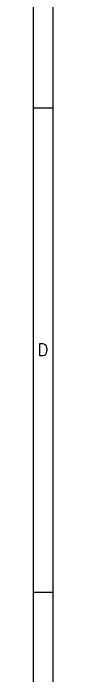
# Model space of a CAD drawing. Extents: x 10 to 416, y -287 to -10.
# Drawn here: x 408 to 410, y -218.6 to -150.2 of the extents above; entities that cross this region are included whole.
import ezdxf

# ---------------------------------------------------------------- set-up
doc = ezdxf.new("R2010")
doc.units = 0
doc.layers.add('BLACK', color=7, linetype='CONTINUOUS')

msp = doc.modelspace()

# ---------------------------------------------------------------- linework, layer by layer
at = {"layer": 'BLACK', "linetype": 'CONTINUOUS'}
for p, q in [((409.989, -10), (409.989, -287.0022)), ((407.989, -12), (407.989, -285.0022)), ((409.989, -160), (407.989, -160)), ((408.648523, -185.593604), (408.648523, -184.293604)), ((408.648523, -184.293604), (408.958047, -184.293604)), ((408.958047, -184.293604), (409.143761, -184.355509)), ((409.143761, -184.355509), (409.267571, -184.479319)), ((409.267571, -184.479319), (409.329476, -184.603128)), ((409.329476, -184.603128), (409.39138, -184.850747)), ((409.329476, -185.28408), (409.267571, -185.40789)), ((409.39138, -185.036461), (409.329476, -185.28408)), ((409.39138, -184.850747), (409.39138, -185.036461)), ((408.958047, -185.593604), (408.648523, -185.593604)), ((409.143761, -185.5317), (408.958047, -185.593604)), ((409.267571, -185.40789), (409.143761, -185.5317)), ((409.989, -210), (407.989, -210))]:
    msp.add_line(p, q, dxfattribs=at)

doc.saveas('drawing.dxf')
